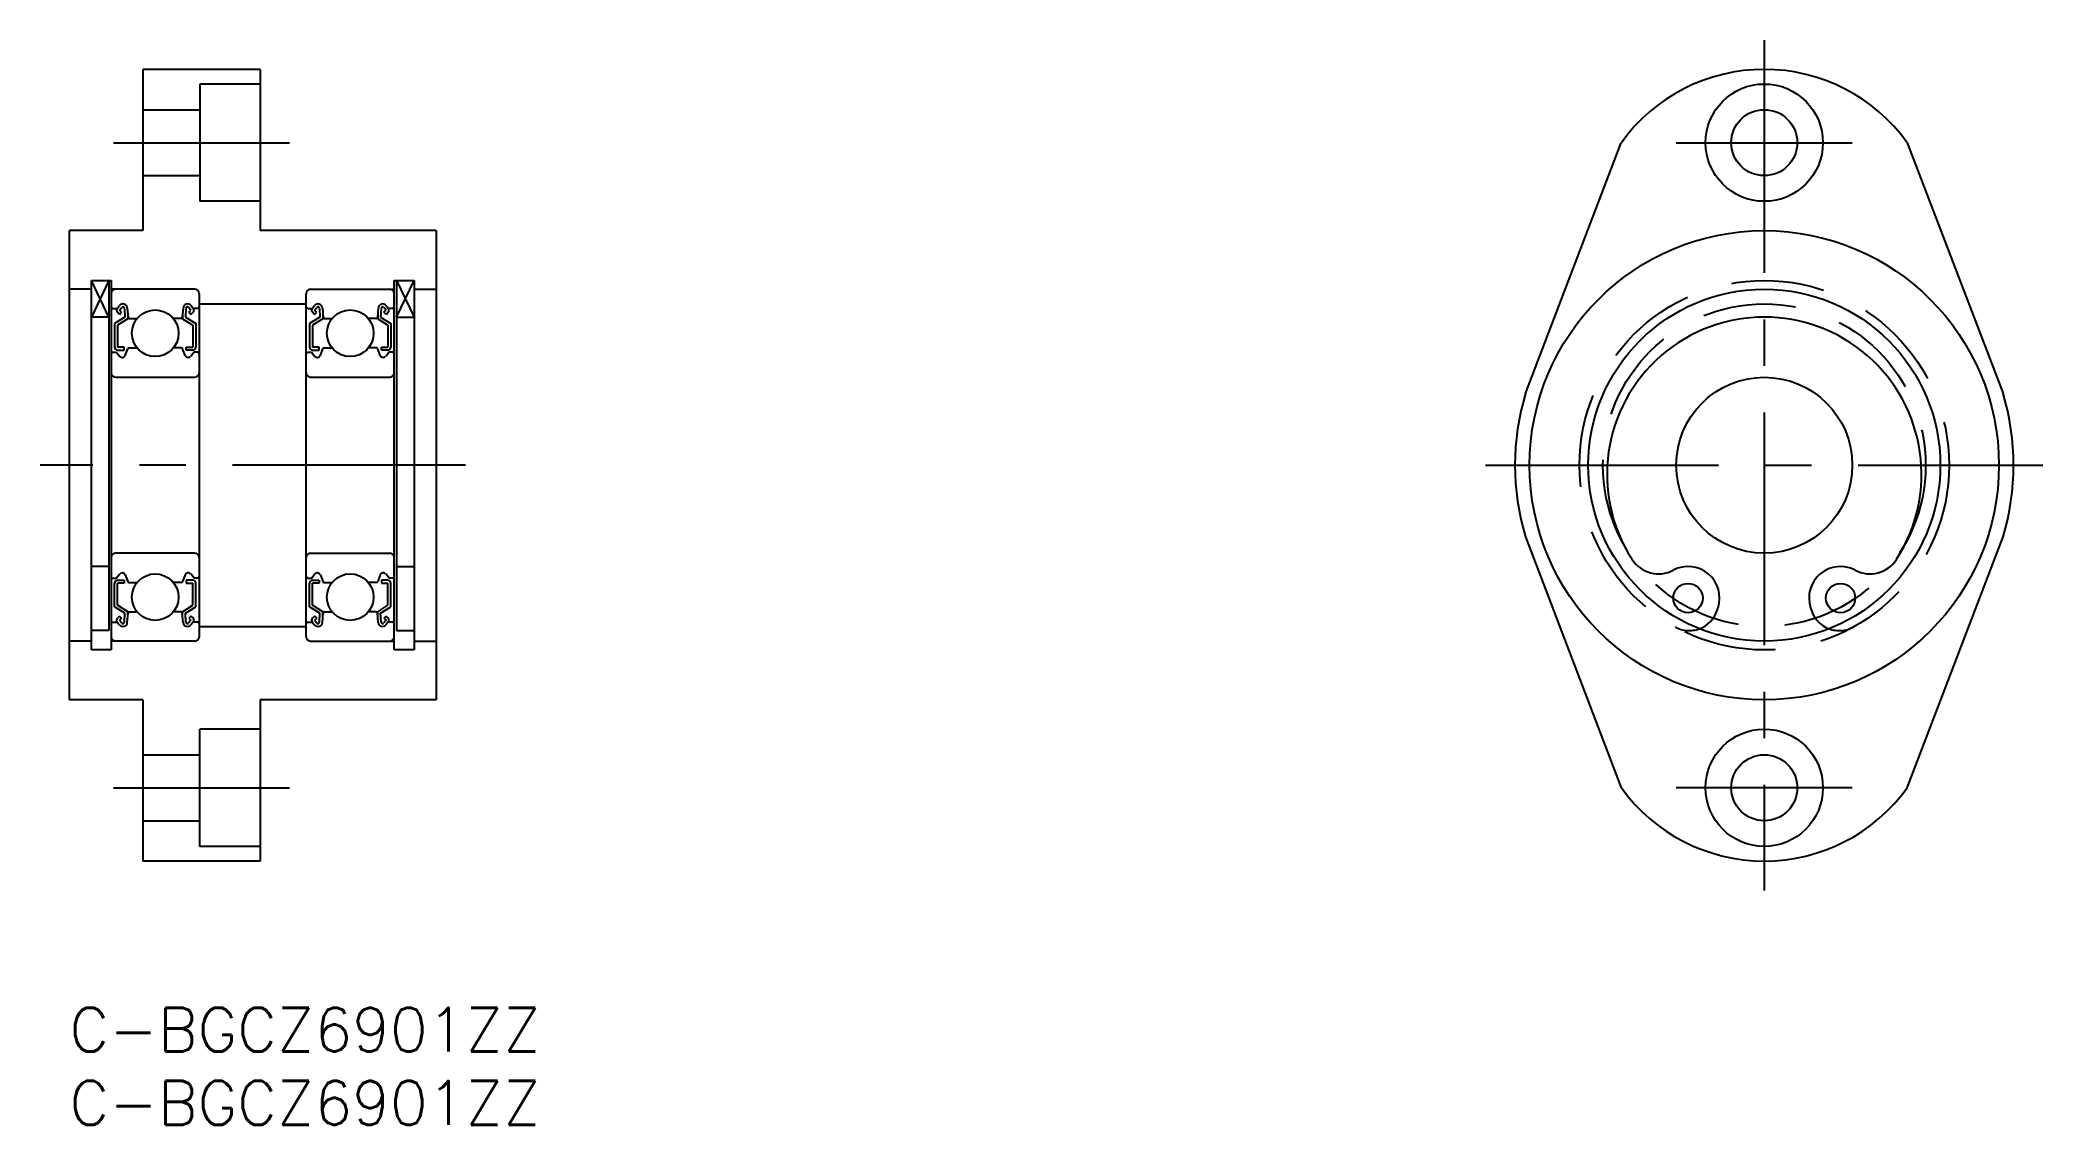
# Model space of a CAD drawing. Extents: x -2 to 135, y -8 to 66.
import ezdxf

# ---------------------------------------------------------------- set-up
doc = ezdxf.new("R2010")
doc.units = 0
doc.header["$LTSCALE"] = 0.5
doc.linetypes.add('CENTER', pattern=[50.8, 31.75, -6.35, 6.35, -6.35])
doc.linetypes.add('DASHED', pattern=[19.05, 12.7, -6.35])
for name, color, linetype in [('MSM_CENTER', 1, 'CENTER'), ('MSM_CONTINUOUS', 7, 'CONTINUOUS'), ('MSM_DASHED', 4, 'DASHED'), ('MSM_NARROW', 5, 'CONTINUOUS'), ('MSM_PART_NUMBER', 7, 'CONTINUOUS')]:
    doc.layers.add(name, color=color, linetype=linetype)
doc.styles.get("Standard").update_dxf_attribs({"font": 'txt.shx', "height": 3, "bigfont": 'bigfont.shx'})

# ---------------------------------------------------------------- blocks, each defined once
blk = doc.blocks.new('*U31')
at = {"layer": 'MSM_PART_NUMBER'}
blk.add_text('C-BGCZ6901ZZ', height=3, dxfattribs=at).set_placement((0, -3))
blk = doc.blocks.new('*U32')
at = {"layer": 'MSM_PART_NUMBER'}
blk.add_text('C-BGCZ6901ZZ', height=3, dxfattribs=at).set_placement((0, -8))

msp = doc.modelspace()

# ---------------------------------------------------------------- linework, layer by layer
at = {"layer": 'MSM_CENTER'}
for p, q in [((115.56, 66), (115.56, 8)), ((3, 59), (15, 59)), ((109.56, 59), (121.56, 59)), ((27, 37), (-2, 37)), ((96.56, 37), (134.56, 37)), ((3, 15), (15, 15)), ((121.56, 15), (109.56, 15))]:
    msp.add_line(p, q, dxfattribs=at)
at = {"layer": 'MSM_CONTINUOUS'}
for p, q in [((5, 64), (5, 53)), ((13, 64), (5, 64)), ((13, 63), (8.9, 63)), ((8.9, 63), (8.9, 55)), ((13, 64), (13, 53)), ((5, 61.25), (8.9, 61.25)), ((99.28, 41.89), (105.81, 59)), ((125.31, 59), (131.84, 41.89)), ((5, 56.75), (8.9, 56.75)), ((13, 55), (8.9, 55)), ((0, 21), (0, 53)), ((5, 53), (0, 53)), ((25, 53), (13, 53)), ((25, 53), (25, 21)), ((1.5, 49.6), (2.85, 49.6)), ((1.5, 24.4), (1.5, 49.6)), ((2.7, 49.6), (2.7, 25.72)), ((2.85, 49.6), (2.85, 24.4)), ((22.15, 49.6), (23.5, 49.6)), ((22.15, 24.4), (22.15, 49.6)), ((22.3, 49.6), (22.3, 25.72)), ((23.5, 49.6), (23.5, 24.4)), ((1.5, 49), (0, 49)), ((8.55, 49), (2.85, 49)), ((3.26, 47.7), (3.42, 47.89)), ((8.44, 47.7), (8.28, 47.89)), ((8.85, 48.7), (8.85, 25.3)), ((8.85, 48), (16.15, 48)), ((16.15, 25.3), (16.15, 48.7)), ((16.45, 49), (22.15, 49)), ((16.56, 47.7), (16.72, 47.89)), ((21.74, 47.7), (21.58, 47.89)), ((23.5, 49), (25, 49)), ((2.7, 47.1, 0.5), (1.5, 47.1, 0.5)), ((2.95, 47.7), (3.26, 47.7)), ((3.78, 47.1), (3.08, 46.66)), ((3.08, 46.66), (3.08, 45.05)), ((3.41, 47.29), (3.27, 47.43)), ((3.98, 46.99), (3.28, 46.55)), ((3.28, 46.55), (3.28, 45.05)), ((3.41, 47.57), (3.57, 47.76)), ((3.56, 47.43), (3.41, 47.57)), ((3.41, 47.29), (3.56, 47.43)), ((3.75, 47.7), (3.78, 47.1)), ((3.95, 47.72), (4, 47.09)), ((3.98, 47.33), (3.98, 46.99)), ((4.1, 47), (4.62, 47)), ((7.6, 47), (7.08, 47)), ((7.75, 47.72), (7.7, 47.09)), ((7.72, 47.33), (7.72, 46.99)), ((7.72, 46.99), (8.42, 46.55)), ((7.95, 47.7), (7.92, 47.1)), ((7.92, 47.1), (8.62, 46.66)), ((8.29, 47.57), (8.13, 47.76)), ((8.14, 47.43), (8.29, 47.57)), ((8.29, 47.29), (8.14, 47.43)), ((8.29, 47.29), (8.43, 47.43)), ((8.42, 46.55), (8.42, 45.05)), ((8.75, 47.7), (8.44, 47.7)), ((8.62, 46.66), (8.62, 45.05)), ((16.25, 47.7), (16.56, 47.7)), ((17.08, 47.1), (16.38, 46.66)), ((16.38, 46.66), (16.38, 45.05)), ((16.71, 47.29), (16.57, 47.43)), ((17.28, 46.99), (16.58, 46.55)), ((16.58, 46.55), (16.58, 45.05)), ((16.71, 47.57), (16.87, 47.76)), ((16.86, 47.43), (16.71, 47.57)), ((16.71, 47.29), (16.86, 47.43)), ((17.05, 47.7), (17.08, 47.1)), ((17.25, 47.72), (17.3, 47.09)), ((17.28, 47.33), (17.28, 46.99)), ((17.4, 47), (17.92, 47)), ((20.9, 47), (20.38, 47)), ((21.05, 47.72), (21, 47.09)), ((21.02, 47.33), (21.02, 46.99)), ((21.02, 46.99), (21.72, 46.55)), ((21.25, 47.7), (21.22, 47.1)), ((21.22, 47.1), (21.92, 46.66)), ((21.59, 47.57), (21.43, 47.76)), ((21.44, 47.43), (21.59, 47.57)), ((21.59, 47.29), (21.44, 47.43)), ((21.59, 47.29), (21.73, 47.43)), ((21.72, 46.55), (21.72, 45.05)), ((22.05, 47.7), (21.74, 47.7)), ((21.92, 46.66), (21.92, 45.05)), ((22.3, 47.1, 0.5), (23.5, 47.1, 0.5)), ((2.95, 44.7), (3.2, 44.7)), ((3.2, 44.7), (3.43, 44.42)), ((3.73, 45.05), (3.28, 45.05)), ((3.28, 44.85), (3.73, 44.85)), ((3.59, 44.35), (3.62, 44.35)), ((3.73, 44.85), (3.73, 45.05)), ((3.81, 44.48), (3.98, 44.93)), ((4.07, 45), (4.62, 45)), ((7.63, 45), (7.08, 45)), ((7.89, 44.48), (7.72, 44.93)), ((7.97, 45.05), (8.42, 45.05)), ((7.97, 44.85), (7.97, 45.05)), ((8.42, 44.85), (7.97, 44.85)), ((8.11, 44.35), (8.08, 44.35)), ((8.5, 44.7), (8.27, 44.42)), ((8.75, 44.7), (8.5, 44.7)), ((16.25, 44.7), (16.5, 44.7)), ((16.5, 44.7), (16.73, 44.42)), ((17.03, 45.05), (16.58, 45.05)), ((16.58, 44.85), (17.03, 44.85)), ((16.89, 44.35), (16.92, 44.35)), ((17.03, 44.85), (17.03, 45.05)), ((17.11, 44.48), (17.28, 44.93)), ((17.37, 45), (17.92, 45)), ((20.93, 45), (20.38, 45)), ((21.19, 44.48), (21.02, 44.93)), ((21.27, 45.05), (21.72, 45.05)), ((21.27, 44.85), (21.27, 45.05)), ((21.72, 44.85), (21.27, 44.85)), ((21.41, 44.35), (21.38, 44.35)), ((21.8, 44.7), (21.57, 44.42)), ((22.05, 44.7), (21.8, 44.7)), ((3.15, 43), (8.55, 43)), ((16.45, 43), (21.85, 43)), ((99.28, 32.11), (105.81, 15)), ((125.31, 15), (131.84, 32.11)), ((2.7, 30.09, 0.5), (1.5, 30.09, 0.5)), ((8.55, 31), (3.15, 31)), ((16.45, 31), (21.85, 31)), ((22.3, 30.09, 0.5), (23.5, 30.09, 0.5)), ((2.95, 29.3), (3.2, 29.3)), ((3.08, 27.34), (3.08, 28.95)), ((3.2, 29.3), (3.43, 29.58)), ((3.28, 29.15), (3.73, 29.15)), ((3.28, 27.45), (3.28, 28.95)), ((3.73, 28.95), (3.28, 28.95)), ((3.59, 29.65), (3.62, 29.65)), ((3.73, 29.15), (3.73, 28.95)), ((3.81, 29.52), (3.98, 29.07)), ((4.07, 29), (4.62, 29)), ((7.63, 29), (7.08, 29)), ((7.89, 29.52), (7.72, 29.07)), ((8.42, 29.15), (7.97, 29.15)), ((7.97, 29.15), (7.97, 28.95)), ((7.97, 28.95), (8.42, 28.95)), ((8.11, 29.65), (8.08, 29.65)), ((8.5, 29.3), (8.27, 29.58)), ((8.42, 27.45), (8.42, 28.95)), ((8.75, 29.3), (8.5, 29.3)), ((8.62, 27.34), (8.62, 28.95)), ((16.25, 29.3), (16.5, 29.3)), ((16.38, 27.34), (16.38, 28.95)), ((16.5, 29.3), (16.73, 29.58)), ((16.58, 29.15), (17.03, 29.15)), ((16.58, 27.45), (16.58, 28.95)), ((17.03, 28.95), (16.58, 28.95)), ((16.89, 29.65), (16.92, 29.65)), ((17.03, 29.15), (17.03, 28.95)), ((17.11, 29.52), (17.28, 29.07)), ((17.37, 29), (17.92, 29)), ((20.93, 29), (20.38, 29)), ((21.19, 29.52), (21.02, 29.07)), ((21.72, 29.15), (21.27, 29.15)), ((21.27, 29.15), (21.27, 28.95)), ((21.27, 28.95), (21.72, 28.95)), ((21.41, 29.65), (21.38, 29.65)), ((21.8, 29.3), (21.57, 29.58)), ((21.72, 27.45), (21.72, 28.95)), ((22.05, 29.3), (21.8, 29.3)), ((21.92, 27.34), (21.92, 28.95)), ((3.78, 26.9), (3.08, 27.34)), ((3.98, 27.01), (3.28, 27.45)), ((7.72, 27.01), (8.42, 27.45)), ((7.92, 26.9), (8.62, 27.34)), ((17.08, 26.9), (16.38, 27.34)), ((17.28, 27.01), (16.58, 27.45)), ((21.02, 27.01), (21.72, 27.45)), ((21.22, 26.9), (21.92, 27.34)), ((2.95, 26.3), (3.26, 26.3)), ((3.26, 26.3), (3.42, 26.11)), ((3.41, 26.71), (3.27, 26.57)), ((3.41, 26.71), (3.56, 26.57)), ((3.56, 26.57), (3.41, 26.43)), ((3.41, 26.43), (3.57, 26.24)), ((3.75, 26.3), (3.78, 26.9)), ((3.95, 26.28), (4, 26.91)), ((3.98, 26.67), (3.98, 27.01)), ((4.1, 27), (4.62, 27)), ((7.6, 27), (7.08, 27)), ((7.75, 26.28), (7.7, 26.91)), ((7.72, 26.67), (7.72, 27.01)), ((7.95, 26.3), (7.92, 26.9)), ((8.29, 26.43), (8.13, 26.24)), ((8.29, 26.71), (8.14, 26.57)), ((8.14, 26.57), (8.29, 26.43)), ((8.44, 26.3), (8.28, 26.11)), ((8.29, 26.71), (8.43, 26.57)), ((8.75, 26.3), (8.44, 26.3)), ((8.85, 26), (16.15, 26)), ((16.25, 26.3), (16.56, 26.3)), ((16.56, 26.3), (16.72, 26.11)), ((16.71, 26.71), (16.57, 26.57)), ((16.71, 26.71), (16.86, 26.57)), ((16.86, 26.57), (16.71, 26.43)), ((16.71, 26.43), (16.87, 26.24)), ((17.05, 26.3), (17.08, 26.9)), ((17.25, 26.28), (17.3, 26.91)), ((17.28, 26.67), (17.28, 27.01)), ((17.4, 27), (17.92, 27)), ((20.9, 27), (20.38, 27)), ((21.05, 26.28), (21, 26.91)), ((21.02, 26.67), (21.02, 27.01)), ((21.25, 26.3), (21.22, 26.9)), ((21.59, 26.43), (21.43, 26.24)), ((21.59, 26.71), (21.44, 26.57)), ((21.44, 26.57), (21.59, 26.43)), ((21.74, 26.3), (21.58, 26.11)), ((21.59, 26.71), (21.73, 26.57)), ((22.05, 26.3), (21.74, 26.3)), ((112.35, 27.1), (112.4, 27.27)), ((118.71, 27.27), (118.77, 27.1)), ((1.5, 25), (0, 25)), ((2.7, 25.72, 0.5), (1.5, 25.72, 0.5)), ((8.55, 25), (2.85, 25)), ((16.45, 25), (22.15, 25)), ((22.3, 25.72, 0.5), (23.5, 25.72, 0.5)), ((23.5, 25), (25, 25)), ((2.85, 24.4), (1.5, 24.4)), ((23.5, 24.4), (22.15, 24.4)), ((5, 21), (0, 21)), ((5, 21), (5, 10)), ((25, 21), (13, 21)), ((13, 21), (13, 10)), ((13, 19), (8.9, 19)), ((8.9, 11), (8.9, 19)), ((5, 17.25), (8.9, 17.25)), ((5, 12.75), (8.9, 12.75)), ((13, 11), (8.9, 11)), ((13, 10), (5, 10))]:
    msp.add_line(p, q, dxfattribs=at)
for centre, radius in [((115.56, 59), 4), ((115.56, 59), 2.25), ((115.56, 37), 16), ((115.56, 37), 12), ((5.85, 46), 1.59), ((19.15, 46), 1.59), ((115.56, 37), 6), ((5.85, 28), 1.59), ((19.15, 28), 1.59), ((110.36, 27.94), 1), ((120.76, 27.94), 1), ((115.56, 15), 4), ((115.56, 15), 2.25)]:
    msp.add_circle(centre, radius, dxfattribs=at)
for centre, radius, start, end in [((115.56, 52), 12, 35.6853, 144.3147), ((3.15, 48.7), 0.3, 90, 180), ((2.95, 47.8), 0.1, 180, 270), ((3.65, 47.7), 0.3, 4.935, 139.9921), ((3.65, 47.7), 0.1, 3.0864, 139.9628), ((8.05, 47.7), 0.3, 40.0079, 175.065), ((8.05, 47.7), 0.1, 40.0372, 176.9136), ((8.55, 48.7), 0.3, 0, 90), ((8.75, 47.8), 0.1, 270, 0), ((16.45, 48.7), 0.3, 90, 180), ((16.25, 47.8), 0.1, 180, 270), ((16.95, 47.7), 0.3, 4.935, 139.9921), ((16.95, 47.7), 0.1, 3.0864, 139.9628), ((21.35, 47.7), 0.3, 40.0079, 175.065), ((21.35, 47.7), 0.1, 40.0372, 176.9136), ((21.85, 48.7), 0.3, 0, 90), ((22.05, 47.8), 0.1, 270, 0), ((3.41, 47.57), 0.2, 139.9921, 224.998), ((4.1, 47.1), 0.1, 184.935, 269.9989), ((7.6, 47.1), 0.1, 270.0011, 355.065), ((8.29, 47.57), 0.2, 315.002, 40.0079), ((16.71, 47.57), 0.2, 139.9921, 224.998), ((17.4, 47.1), 0.1, 184.935, 269.9989), ((20.9, 47.1), 0.1, 270.0011, 355.065), ((21.59, 47.57), 0.2, 315.002, 40.0079), ((115.56, 36.38), 10.72, 327.2488, 212.7512), ((2.95, 44.6), 0.1, 90, 180), ((3.28, 45.05), 0.2, 180, 270), ((3.59, 44.55), 0.2, 219.9863, 270), ((3.62, 44.55), 0.2, 270, 340.0584), ((4.07, 44.9), 0.1, 89.999, 160.0584), ((7.63, 44.9), 0.1, 19.9416, 90.001), ((8.08, 44.55), 0.2, 199.9416, 270), ((8.11, 44.55), 0.2, 270, 320.0137), ((8.42, 45.05), 0.2, 270, 0), ((8.75, 44.6), 0.1, 0, 90), ((16.25, 44.6), 0.1, 90, 180), ((16.58, 45.05), 0.2, 180, 270), ((16.89, 44.55), 0.2, 219.9863, 270), ((16.92, 44.55), 0.2, 270, 340.0584), ((17.37, 44.9), 0.1, 89.999, 160.0584), ((20.93, 44.9), 0.1, 19.9416, 90.001), ((21.38, 44.55), 0.2, 199.9416, 270), ((21.41, 44.55), 0.2, 270, 320.0137), ((21.72, 45.05), 0.2, 270, 0), ((22.05, 44.6), 0.1, 0, 90), ((3.15, 43.3), 0.3, 180, 270), ((8.55, 43.3), 0.3, 270, 0), ((16.45, 43.3), 0.3, 180, 270), ((21.85, 43.3), 0.3, 270, 0), ((115.56, 37), 17, 163.2953, 196.7047), ((115.56, 37), 17, 343.2953, 16.7047), ((3.15, 30.7), 0.3, 90, 180), ((8.55, 30.7), 0.3, 0, 90), ((16.45, 30.7), 0.3, 90, 180), ((21.85, 30.7), 0.3, 0, 90), ((108.35, 31.74), 2.15, 212.7512, 297.8957), ((110.36, 27.94), 2.15, 342.0311, 117.8957), ((120.76, 27.94), 2.15, 62.1043, 197.9689), ((122.77, 31.74), 2.15, 242.1043, 327.2488), ((2.95, 29.4), 0.1, 180, 270), ((3.28, 28.95), 0.2, 90, 180), ((3.59, 29.45), 0.2, 90, 140.0137), ((3.62, 29.45), 0.2, 19.9416, 90), ((4.07, 29.1), 0.1, 199.9416, 270.001), ((7.63, 29.1), 0.1, 269.999, 340.0584), ((8.08, 29.45), 0.2, 90, 160.0584), ((8.11, 29.45), 0.2, 39.9863, 90), ((8.42, 28.95), 0.2, 0, 90), ((8.75, 29.4), 0.1, 270, 0), ((16.25, 29.4), 0.1, 180, 270), ((16.58, 28.95), 0.2, 90, 180), ((16.89, 29.45), 0.2, 90, 140.0137), ((16.92, 29.45), 0.2, 19.9416, 90), ((17.37, 29.1), 0.1, 199.9416, 270.001), ((20.93, 29.1), 0.1, 269.999, 340.0584), ((21.38, 29.45), 0.2, 90, 160.0584), ((21.41, 29.45), 0.2, 39.9863, 90), ((21.72, 28.95), 0.2, 0, 90), ((22.05, 29.4), 0.1, 270, 0), ((2.95, 26.2), 0.1, 90, 180), ((3.41, 26.43), 0.2, 135.002, 220.0079), ((3.65, 26.3), 0.3, 220.0079, 355.065), ((3.65, 26.3), 0.1, 220.0372, 356.9136), ((4.1, 26.9), 0.1, 90.0011, 175.065), ((7.6, 26.9), 0.1, 4.935, 89.9989), ((8.05, 26.3), 0.3, 184.935, 319.9921), ((8.05, 26.3), 0.1, 183.0864, 319.9628), ((8.29, 26.43), 0.2, 319.9921, 44.998), ((8.75, 26.2), 0.1, 0, 90), ((16.25, 26.2), 0.1, 90, 180), ((16.71, 26.43), 0.2, 135.002, 220.0079), ((16.95, 26.3), 0.3, 220.0079, 355.065), ((16.95, 26.3), 0.1, 220.0372, 356.9136), ((17.4, 26.9), 0.1, 90.0011, 175.065), ((20.9, 26.9), 0.1, 4.935, 89.9989), ((21.35, 26.3), 0.3, 184.935, 319.9921), ((21.35, 26.3), 0.1, 183.0864, 319.9628), ((21.59, 26.43), 0.2, 319.9921, 44.998), ((22.05, 26.2), 0.1, 0, 90), ((110.44, 27.72), 2, 290.4713, 342.0311), ((120.67, 27.72), 2, 197.9689, 249.5287), ((3.15, 25.3), 0.3, 180, 270), ((8.55, 25.3), 0.3, 270, 0), ((16.45, 25.3), 0.3, 180, 270), ((21.85, 25.3), 0.3, 270, 0), ((115.56, 22), 12, 215.6853, 324.3147)]:
    msp.add_arc(centre, radius, start, end, dxfattribs=at)
at = {"layer": 'MSM_DASHED'}
for radius in [12.6, 11]:
    msp.add_circle((115.56, 37), radius, dxfattribs=at)
for centre, start, end in [((110.44, 27.72), 241.1554, 290.4713), ((120.67, 27.72), 249.5287, 298.8446)]:
    msp.add_arc(centre, 2, start, end, dxfattribs=at)
at = {"layer": 'MSM_NARROW'}
for p, q in [((2.7, 49.6), (1.5, 47.1, 0.5)), ((2.7, 47.1, 0.5), (1.5, 49.6)), ((22.3, 49.6), (23.5, 47.1, 0.5)), ((22.3, 47.1, 0.5), (23.5, 49.6))]:
    msp.add_line(p, q, dxfattribs=at)

# ---------------------------------------------------------------- block references
at = {"layer": 'MSM_CONTINUOUS'}
for name in ['*U31', '*U32']:
    msp.add_blockref(name, (0, 0), dxfattribs=at)

doc.saveas('drawing.dxf')
